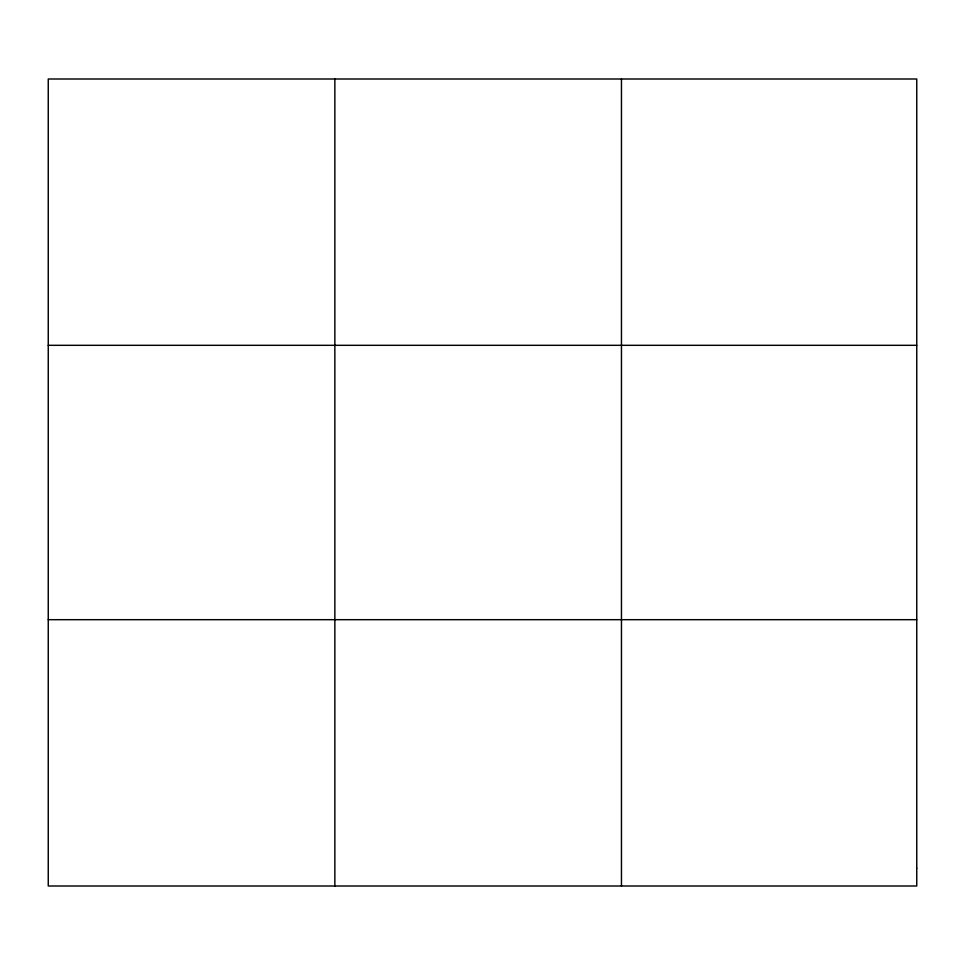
<?xml version="1.0" encoding="UTF-8"?>
<svg xmlns="http://www.w3.org/2000/svg" width="965" height="965" viewBox="0 0 965 965"><rect width="100%" height="100%" fill="white"/><g stroke="black" fill="none" stroke-linecap="round" stroke-linejoin="round"><path stroke-width="1.45" d="M334.855 886.003L334.855 78.997M621.46 886.003L621.46 78.997M48.25 345.313L916.75 345.313M48.25 619.687L916.75 619.687M916.75 868.247L916.75 886.003L48.25 886.003L48.25 78.997L916.75 78.997L916.75 868.247"/></g></svg>
